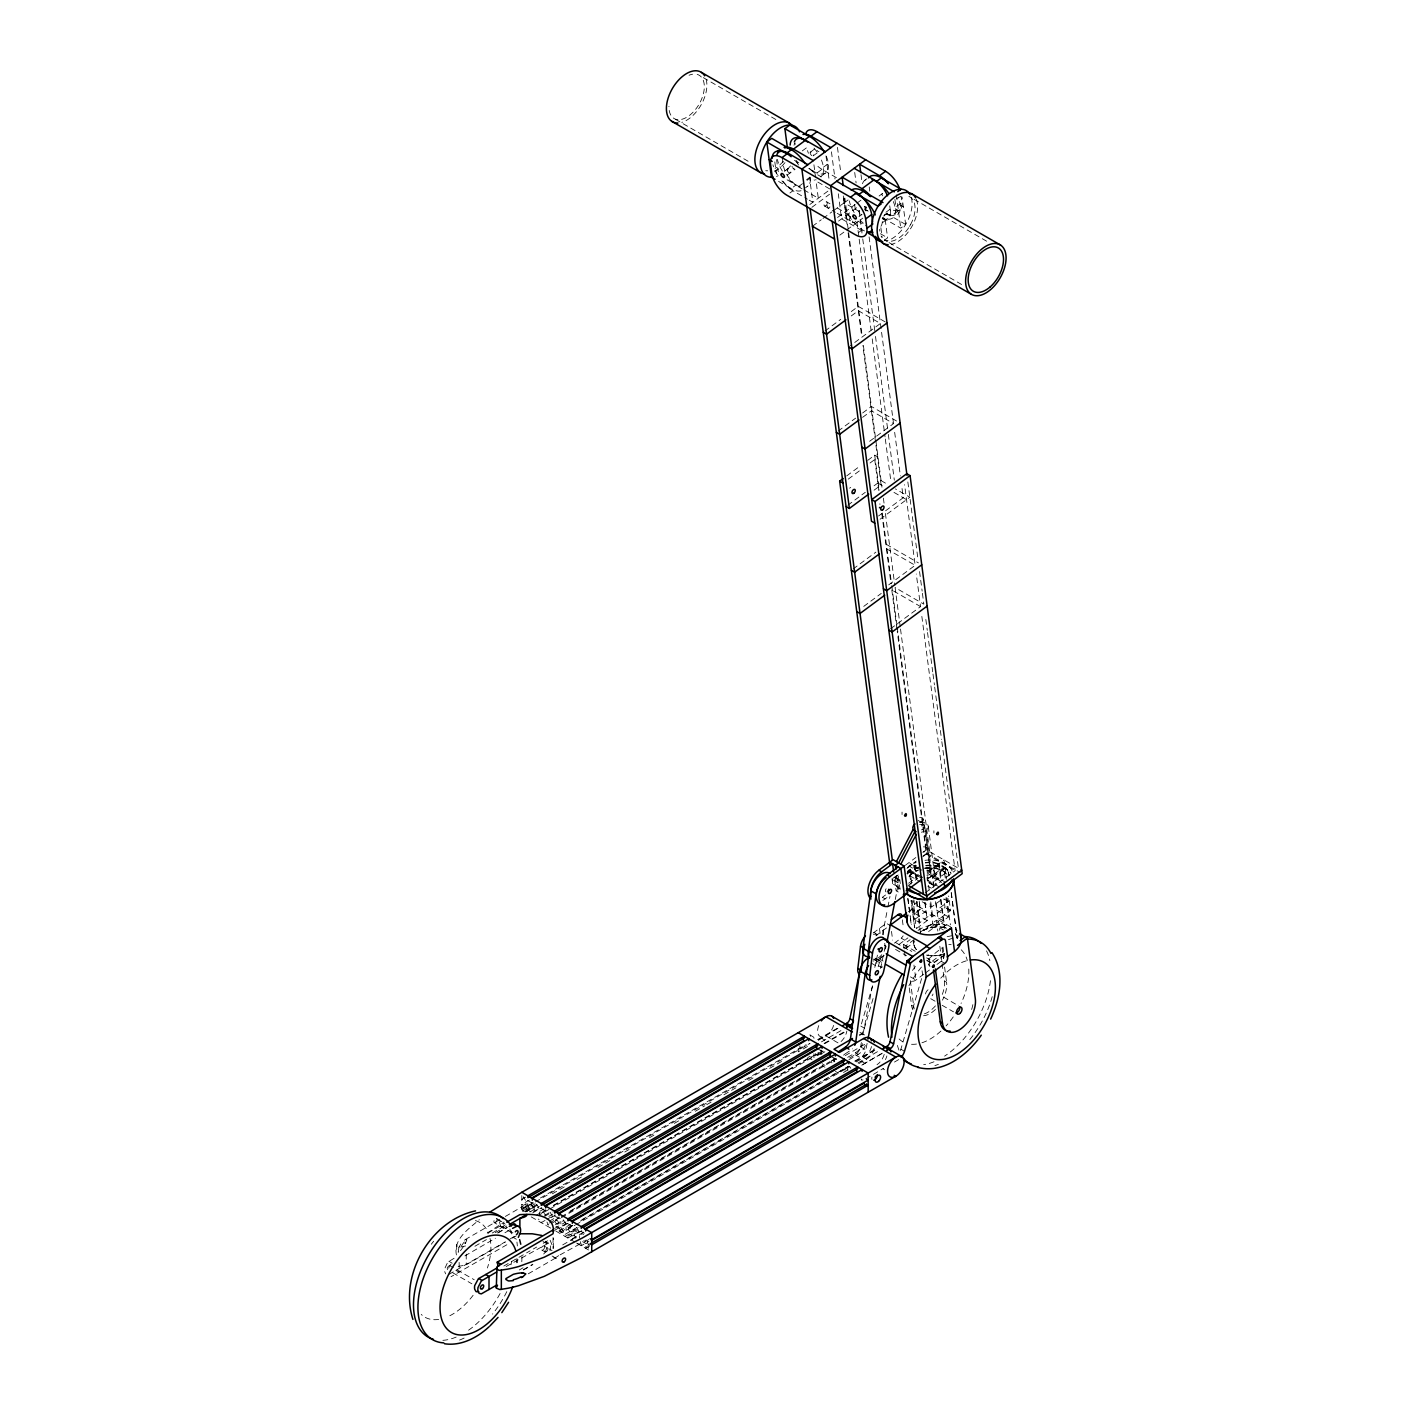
<?xml version="1.0" encoding="UTF-8"?>
<svg xmlns="http://www.w3.org/2000/svg" width="1415" height="1415" viewBox="0 0 1415 1415"><rect width="100%" height="100%" fill="white"/><g stroke="black" fill="none" stroke-linecap="round" stroke-linejoin="round"><path stroke-width="0.75" stroke-dasharray="5 3.75" d="M456.408 1254.946C453.101 1238.974 469.072 1228.662 479.331 1219.695M553.353 1248.313L553.371 1238.125M923.677 824.291L921.926 826.236M521.799 1261.738L522.029 1256.343M921.466 825.458L922.651 823.76M579.814 1244.05L559.473 1255.193M944.955 868.332L945.733 867.926A21.897 14.274 -7.5 0 1 948.757 875.956M849.584 1057.96L855.173 1054.723A7.818 4.51 -60 0 0 860.532 1046.835L861.381 1042.501M863.079 1033.852L872.383 986.255M882.482 934.678L887.47 909.191M887.877 907.05L889.964 896.438M855.173 1054.723L860.479 1057.783A7.818 4.51 -60 0 0 865.838 1049.895L867.112 1043.403M895.271 899.498L897.764 886.763A15.636 9.021 -60 0 0 894.952 876.292M874.771 967.4A10.17 5.872 -60 0 0 875.248 965.419L877.424 955.107M880.554 968.479L885.365 945.804A11.727 6.774 -60 0 0 885.666 942.885M549.993 1250.772L550.293 1249.392A10.666 6.155 -60 0 0 550.293 1245.784L549.232 1243.573L545.235 1241.203M861.434 1023.965L872.595 985.813M878.184 966.746L881.297 956.133M859.524 1035.727A9.693 5.589 -60 0 0 864.406 1028.157L873.709 996.372M900.471 1050.496A9.693 5.589 -60 0 0 900.895 1049.223L922.633 975.059L922.067 970.778M458.867 1247.765L458.177 1252.24L459.928 1251.32M448.679 1268.194L449.227 1266.832M459.203 1246.916L460.759 1243.997M876.38 935.722L877.318 934.607M910.729 224.242L909.527 226.4M449.546 1266.195L451.049 1264.126M545.235 1252.169L546.986 1247.482A10.666 6.155 -60 0 0 546.986 1243.873L545.907 1241.663M465.34 1243.626L466.915 1239.681L464.332 1240.141M933.9 830.8L933.9 833.081M544.863 1252.717L543.696 1254.008M929.425 963.35C931.724 962.571 927.285 959.122 928.275 954.647M460.476 1250.665L460.759 1250.312A29.078 4.263 -63 0 0 464.774 1244.457M907.528 871.711A21.897 14.274 -7.5 0 1 908.2 870.862L908.801 870.154M902.045 812.086L902.045 814.527M514.246 1236.409L507.348 1240.637M505.297 1224.842L502.36 1226.805M558.642 1255.636L555.706 1257.599M915.682 865.078L914.585 865.892L916.177 878.043M900.117 209.632L894.103 214.09M774.801 171.233L777.808 169.004L776.57 159.612M802.305 150.892L806.833 147.549A18.766 9.215 53.5 0 0 808.443 153.28M784.441 171.303L790.737 166.652M810.459 152.077L814.969 148.734M787.111 175.159L795.053 169.287M813.13 155.915L819.144 151.458M806.603 179.67L809.999 177.158M823.442 167.218L828.376 163.574M789.906 193.006L792.931 190.777L807.399 199.144M782.3 157.436L783.291 164.954A18.766 9.215 53.5 0 0 798.396 186.727L805.276 181.633M807.01 180.359L810.441 177.812A18.766 9.215 53.5 0 1 809.239 177.07M836.424 177.671L821.938 169.322L815.924 173.762L821.354 176.91M805.595 187.735L808.053 185.913M821.195 176.185L826.112 172.542M809.822 204.503L830.357 189.309L814.067 179.9M811.892 207.333L829.526 194.28M864.424 180.607L866.882 178.785M812.44 226.276L821.248 219.749M823.017 218.441L831.843 211.914M833.594 210.605L844.189 202.787L858.923 211.295M844.101 202.946L848.098 199.975M837.538 217.486L855.173 204.45M856.942 203.141L862.23 199.232M838.564 221.094L858.339 206.466M879.069 196.013L882.341 193.59M859.011 216.672L862.018 214.443M839.838 235.12L862.779 218.158M858.463 232.591L861.487 230.362A18.766 9.215 53.5 0 0 863.857 231.512M885.985 212.232L890.495 208.889A18.766 9.215 53.5 0 0 901.921 202.451L901.178 196.809M883.544 216.053L890.424 210.959L889.186 201.549M885.666 213.983A18.766 9.215 53.5 0 0 895.907 206.908L901.921 202.451M882.589 222.58L888.62 218.122M884.304 240.285L887.594 237.861L884.516 214.355M882.854 217.822L900.736 228.133L905.653 224.49L902.062 197.056M824.998 330.986L840.758 319.33M851.282 311.548L858.286 306.365L885.242 321.93M851.264 315.934L858.321 310.716L880.431 323.487L850.433 345.667M838.105 431.097L855.615 418.15M862.637 412.968L871.392 406.476L896.544 421.016M862.602 417.354L871.428 410.828L893.537 423.598L867.077 443.178M846.665 475.935L860.691 465.57M867.696 460.388L874.7 455.188L878.025 457.116L869.447 463.448M848.275 479.119L860.621 469.975M847.815 505.243L865.326 492.279M874.081 485.805L881.103 480.622L888.284 484.779M874.063 490.191L881.121 484.974L862.867 345.543M878.538 515.997L903.248 497.726L901.815 486.831M880.059 519.252L909.845 497.213L895.465 488.918M853.086 568.989L875.867 552.151M888.691 584.89L915.151 565.31L904.592 484.691M863.751 606.381L881.262 593.416M890.566 628.773L920.564 606.593L916.283 573.995M905.335 865.29L915.841 857.525M922.845 852.343L926.347 849.743L961.74 870.172M897.022 875.301L891.768 879.193L900.612 884.287M912.569 868.12L909.297 866.228L916.301 861.045M923.305 855.863L926.807 853.263L897.198 627.11M894.634 877.583L898.154 874.965M906.98 868.439L915.806 861.912M922.845 856.694L926.383 854.094L897.234 631.461M911.649 882.836L909.969 870.048L915.169 866.192L918.53 868.138M882.412 897.269L885.542 894.97M882.854 900.347A17.988 10.383 -60 0 0 885.171 898.879L888.302 896.562M908.607 883.261L917.132 876.946M908.306 885.419L917.751 878.432M926.984 871.605L938.976 863.787M929.266 870.897L944.035 859.966L944.495 863.486L941.258 865.892M945.273 878.061L943.876 867.395L938.64 864.37L926.967 873.002L929.195 890.053M927.143 874.222L939.436 865.131L938.057 863.486A21.897 14.274 -7.5 0 0 925.428 862.478M927.762 878.927L940.108 869.801M943.876 867.395L932.202 876.026L940.639 880.891M933.086 876.628L945.185 867.696M933.829 886.303L932.68 877.424L945.733 867.926M945.644 872.984L933.299 882.129L936.836 884.163M925.145 892.865L955.125 870.685L921.413 613.137M873.161 933.051L886.338 923.305L889.947 925.375M945.945 897.764L948.457 916.938L943.257 920.776L931.477 913.984L919.803 922.615L914.55 919.573L926.224 910.942L914.426 904.132L917.026 902.222M886.497 927.922L876.345 935.439A7.818 4.51 -60 0 0 875.85 935.828M908.342 911.773L913.648 907.846L916.336 928.417M919.184 901.019L920.281 909.385L914.798 913.436L913.1 900.86M948.457 916.938L936.677 910.128L948.351 901.497L947.785 897.234M894.386 943.133L901.16 938.127A4.687 2.706 -60 0 0 903.124 935.81M916.672 928.381L927.214 920.599L924.756 901.797M919.396 903.088L920.21 909.35L932.68 916.549L945.025 907.422L943.929 899.056M884.18 955.426L879.423 958.945A7.818 4.51 -60 0 1 873.833 958.999M899.02 944.442L907.882 937.897M904.15 948.881L903.584 944.53L910.146 939.684M919.998 932.397L936.429 920.245L948.121 926.984M923.96 930.274L932.733 923.783L929.796 901.196M950.632 926.896L938.216 919.732L950.562 910.606L948.651 895.978M914.32 939.507L905.795 945.821L906.095 948.174L911.791 951.446M930.115 927.833L938.64 921.519L939.79 930.345M906.095 948.174L914.744 941.771M928.576 931.548L938.941 923.871L946.529 928.24M932.326 961.139L940.851 954.824M934.36 962.2L944.742 954.541M944.389 955.125L934.537 962.412L926.648 957.849M923.854 974.139L915.912 980.029A7.818 4.51 -60 0 1 910.34 980.064M925.445 972.972L930.221 969.434L929.708 965.543M936.978 964.446L942.054 960.697M487.22 1233.102L504.111 1222.012M845.144 1053.892L850.716 1050.213A7.818 4.51 -60 0 0 852.396 1048.798M454.091 1258.271L447.724 1262.215L444.841 1268.371A10.666 6.155 -60 0 0 444.841 1271.979L445.619 1273.854M525.637 1197.108L521.817 1199.301L523.444 1200.238L523.444 1196.807L526.044 1201.3L526.044 1207.296M529.44 1200.008L521.817 1204.413L523.444 1205.35L529.157 1202.043M465.146 1239.646L503.439 1217.537M505.35 1216.44L522.577 1206.482M523.355 1207.844L532.747 1202.414M540.371 1198.01L805.365 1045.013M533.667 1202.892L523.444 1208.799L523.444 1205.35M535.294 1201.954L809.822 1043.456M817.587 1039.636L837.68 1028.033M818.666 1040.06A9.693 5.589 -60 0 1 821.195 1038.044L839.413 1027.538M535.171 1203.723L521.817 1211.435L521.817 1192.279M552.328 1193.818L558.041 1190.528M559.951 1189.431L565.664 1186.124M577.108 1179.509L582.821 1176.219M598.085 1167.41L611.422 1159.699M624.776 1152.005L630.489 1148.697M649.556 1137.695L655.269 1134.388M674.336 1123.386L681.959 1118.982M695.313 1111.27L704.829 1105.769M706.739 1104.673L712.47 1101.365M723.896 1094.768L729.627 1091.46M731.52 1090.364L737.25 1087.056M748.694 1080.459L754.407 1077.151M769.654 1068.343L783.008 1060.649M807.47 1046.516L798.255 1051.84L798.255 1044.818M818.524 1040.131L825.9 1035.886L838.741 1043.297A11.727 6.774 -60 0 0 846.842 1031.111M524.93 1211.346L537.046 1204.342M488.016 1233.013L504.872 1223.285M525.708 1211.912L537.01 1205.385M821.461 1041.882L843.375 1029.218M492.314 1232.978L503.492 1226.522M529.811 1211.965L539.345 1206.464M495.268 1232.66L506.747 1226.027M824.114 1043.403L846.046 1030.757M533.614 1211.647L539.345 1208.339M497.815 1232.783L506.959 1227.495M824.662 1043.722L846.595 1031.075M474.909 1246.261L486.371 1239.646M497.815 1233.031L507.348 1227.53M532.712 1212.85L541.803 1207.596M539.946 1211.222L543.767 1209.011M464.881 1255.883L495.409 1238.267M504.943 1232.748L510.674 1229.44M536.144 1215.308L545.677 1209.79M553.3 1205.385L808.761 1057.907M542.281 1212.319L546.084 1210.108M553.707 1205.704L818.701 1052.725M548.914 1209.489L539.38 1214.99L539.38 1208.994L536.78 1204.501M549.851 1208.941L823.159 1051.15M821.567 1053.22L813.926 1057.624L813.926 1053.662M824.892 1051.752L821.195 1053.874A9.693 5.589 -60 0 1 820.576 1054.21M544.669 1215.343L551.602 1211.346M544.616 1216.387L552.239 1211.983M548.861 1216.369L552.681 1214.158M448.891 1274.384L505.438 1241.733M458.106 1266.39L465.517 1265.134L505.067 1242.317M512.478 1238.054L516.174 1235.914M545.04 1220.438L541.238 1222.648L541.238 1220.774L538.248 1219.058M546.951 1219.341L554.574 1214.937M551.337 1217.501L555.582 1215.043M506.853 1244.758L451.049 1276.719M549.462 1221.127L557.103 1216.723M549.462 1223.002L558.996 1217.501M570.44 1210.886L820.187 1066.698M555.6 1220.013L559.42 1217.82M561.331 1216.705L830.127 1061.515M832.038 1060.419L834.868 1058.791M552.027 1223.091L560.34 1218.297M561.277 1217.749L836.495 1058.844M845.233 1055.608L865.326 1044.005M555.405 1224.541L563.453 1219.907L566.035 1224.399L566.035 1230.396M555.388 1222.295A2.352 1.362 60 0 0 557.952 1224.081L563.665 1220.774M847.691 1057.288L855.332 1052.866A11.727 6.774 -60 0 0 862.619 1043.633M554.574 1228.468L566 1221.87M848.823 1059.817L858.091 1054.476A11.727 6.774 -60 0 0 865.856 1043.775M554.574 1230.342L567.91 1222.648M555.918 1226.257L559.385 1228.238L568.476 1222.985M572.332 1225.195L558.996 1232.907L558.996 1231.015L570.44 1224.417M854.731 1061.091L876.663 1048.427M855.279 1061.409L877.212 1048.745M581.866 1219.695L835.434 1073.295L838.476 1075.064M568.936 1227.707L572.757 1225.514M580.38 1221.11L848.204 1066.486A2.352 1.362 60 0 0 848.929 1070.094M839.502 1071.58L848.788 1066.238M856.199 1061.94L863.628 1057.659A11.727 6.774 -60 0 0 871.728 1045.473M503.846 1266.018L530.094 1250.86M533.367 1248.967L536.639 1247.075M543.201 1243.29L549.763 1239.505M558.996 1231.015L561.967 1232.748L574.879 1225.284M575.569 1224.895L849.831 1066.539M857.95 1062.948L879.882 1050.284M506.181 1266.513L548.56 1243.113M843.481 1072.482L849.212 1069.174M858.746 1063.673L866.387 1059.251A11.727 6.774 -60 0 0 874.152 1048.55M577.055 1227.442L564.921 1234.446L567.91 1236.162L577.444 1230.661M571.289 1231.775L578.912 1227.371M565.08 1236.409L578.417 1228.698M863.009 1064.664A9.693 5.589 -60 0 1 864.883 1063.284L883.101 1052.76M861.823 1065.177L881.916 1053.574M579.336 1231.439L567.91 1238.037L567.91 1236.162M581.813 1230.696L572.704 1235.949L567.521 1232.943M583.758 1232.111L572.332 1238.726L572.332 1240.601M519.323 1269.963L523.09 1267.787M562.71 1244.899L575.905 1237.276M523.355 1269.697L532.889 1264.196M523.444 1270.016L532.694 1264.674M865.803 1078.761L871.534 1075.453M873.444 1074.356L883.367 1068.431M894.457 1062.046L898.154 1059.906A9.693 5.589 -60 0 0 898.631 1059.605M528.273 1273.801L556.838 1257.316M588.87 1239.469L581.247 1243.873L581.247 1245.748L588.87 1241.344M582.591 1241.645L586.04 1243.644L589.86 1241.45M589.471 1246.102L585.668 1248.295L585.668 1246.42L589.471 1244.21M914.886 865.662L914.744 867.059L918.282 869.111M465.517 1245.978L458.92 1247.393L456.408 1245.359M947.166 936.712L951.658 935.739M956.009 935.35L958.433 935.174M918.14 875.885L908.112 870.685L909.102 869.942L910.977 884.18M937.986 863.468L939.33 863.928L941.417 880.289M703.343 77.648L776.747 120.027M914.09 199.32L987.493 241.7M900.276 205.087L903.354 206.855M895.341 208.73L898.419 210.499M794.434 160.266L799.793 163.379M808.726 168.526L814.103 171.622M905.653 224.49L885.985 213.134A23.454 11.532 53.5 0 0 898.26 197.923M882.199 218.441L885.277 220.227M864.53 209.049L868.138 211.136M826.661 201.867L829.986 203.795M837.344 208.04L852.095 216.548M787.094 179.829L796.026 184.994L791.091 188.637L778.586 181.421M880.431 233.723L887.594 237.861M798.396 186.727L802.022 188.814M803.826 189.858L818.294 198.224L815.836 179.404M850.663 216.902L847.054 214.815L844.861 198.1M857.915 221.094L866.953 226.312M675.574 119.373L750.87 162.831M961.599 284.503L884.446 239.949A25.028 14.451 -60 0 0 910.199 225.233A25.028 14.451 -60 0 0 908.784 196.349M824.662 206.077L835.345 212.25M837.202 213.311L853.422 222.686M809.203 200.187L812.829 202.274L809.539 177.193M861.487 230.362L841.571 218.865L838.299 193.784M877.813 483.046L883.208 486.159M893.979 492.385L906.555 499.654M886.374 544.368L918.441 562.887M886.409 548.719L915.151 565.31M893.608 591.028L920.564 606.593M918.194 820.47L923.429 823.495M926.807 853.263L960.431 872.684M926.383 854.094L955.125 870.685M934.714 876.08L945.839 882.5M914.585 865.892L916.389 880.095M921.89 870.243L908.837 862.708L909.297 866.228M929.284 874.505L940.48 880.979M932.68 877.424L941.541 882.535M909.969 870.048L921.749 876.858M927.002 879.882L938.799 886.692M929.867 882.659L936.076 886.25M921.678 878.273L908.925 870.561M928.965 882.5L936.058 886.586M908.2 870.862L917.468 876.203M928.912 882.819L934.466 886.02M909.827 875.779L920.511 881.952M927.815 886.179L931.353 888.213M948.351 901.497L943.098 898.454L931.424 907.103L919.626 900.294M894.846 877.707L900.152 880.767M897.764 886.763L892.458 883.685A15.636 9.021 -60 0 0 892.724 878.91M899.958 888.655L896.632 886.745L895.288 876.345M927.214 920.599L914.744 913.4A21.897 14.274 -7.5 0 1 920.21 909.35M932.733 923.783L943.381 929.938M882.571 897.375L885.171 898.879M901.16 938.127L904.751 940.214A4.687 2.706 -60 0 0 906.944 937.455M944.849 963.367L941.24 961.28A4.687 2.706 -60 0 0 942.708 959.777M903.584 944.53L915.275 951.287M926.949 960.201L932.626 963.491M895.854 942.708L910.446 951.145M926.86 960.626L930.522 962.731M895.553 949.43L906.502 955.744M884.463 945.273L886.126 946.228A13.089 7.553 -60 0 1 885.029 949.412M942.107 963.597L944.371 980.949L946.582 982.222A23.454 13.549 -60 0 1 942.443 1000.157M883.066 961.05L879.423 958.945L878.856 954.683M910.446 976.863L915.912 980.029L913.949 965.065M876.681 958.769L879.334 960.307M943.557 997.15L958.716 1005.906M875.001 958.167L882.288 962.395M874.488 959.671L881.793 963.898M871.923 963.491L875.248 965.419M930.752 998.707L940.232 1004.172M942.125 1005.269L953.498 1011.831M909.261 987.9L911.525 1005.234L913.736 1006.507A23.454 13.549 -60 0 0 914.638 1010.062M860.798 1026.087L864.406 1028.157M900.895 1049.223L904.503 1051.31M859.984 1032.437L864.335 1034.984M860.532 1046.835L865.838 1049.895M855.332 1052.866L858.091 1054.476M863.628 1057.659L866.387 1059.251M884.587 1069.758L882.978 1068.838A11.727 6.774 -60 0 0 883.544 1068.484M821.195 1038.044L824.786 1040.131A9.693 5.589 -60 0 0 822.274 1042.148M864.883 1063.284L861.293 1061.197A9.693 5.589 -60 0 0 858.144 1063.903M809.893 1034.931L813.201 1036.841M817.286 1048.55L822.469 1051.54M830.623 1056.244L835.805 1059.251M808.761 1056.032L811.732 1057.748M822.097 1063.726L825.069 1065.442M835.434 1071.42L838.405 1073.136M807.7 1057.288L814.845 1061.409M822.097 1065.601L824.927 1067.228M527.512 1200.451L532.712 1203.44M540.848 1208.145L546.049 1211.152M554.185 1215.839L559.385 1218.846M567.521 1223.551L572.704 1226.54M580.857 1231.245L584.324 1233.243M527.512 1209.86L530.979 1211.841M585.668 1246.42L588.64 1248.136L586.04 1243.644M531.262 1216.9L553.955 1229.989M555.83 1231.068L574.738 1241.981M576.63 1243.077L591.735 1251.815M542.935 1241.468L546.243 1243.378M544.103 1245.978A2.352 1.362 -60 0 1 543.36 1249.622A2.352 1.362 -60 0 1 541.326 1248.437A2.352 1.362 -60 0 1 544.103 1245.978L552.062 1250.577M511.912 1232.801L494.366 1222.684A2.352 1.274 -62.7 0 1 494.012 1220.791A2.352 1.274 -62.7 0 1 495.498 1218.669M541.768 1250.046L545.076 1251.957M552.098 1256.007L559.12 1260.057M513.079 1237.329L516.404 1239.239M448.891 1261.278L452.199 1263.206M450.058 1265.806L453.384 1267.716M457.169 1269.909L474.237 1279.761M455.842 1270.369L459.15 1272.297L459.15 1259.191M452.924 1272.881L471.885 1283.812M496.559 1218.527L502.343 1222.082M501.812 1221.587L501.264 1221.322A2.264 1.645 -86.9 0 0 500.68 1221.269M500.468 1225.744L499.566 1222.224A2.264 1.645 -86.9 0 1 499.884 1221.64M945.114 867.324L946.405 879.299M550.134 1240.248L553.336 1247.977M589.259 1245.784L587.526 1242.794L587.526 1238.797M576.789 1227.601L579.372 1232.094L579.372 1238.09M575.923 1238.09L574.189 1235.1L574.189 1229.104M563.453 1231.881L560.853 1227.389L560.853 1221.393M550.117 1212.195L552.717 1216.705M559.385 1228.238L561.967 1232.748M546.915 1222.047L548.631 1225.036L545.659 1223.321L545.659 1225.195M907.793 898.507L910.093 916.018M910.376 918.211L911.242 924.791M913.259 940.108L913.825 944.495M896.367 194.828L900.736 228.133M894.917 199.374L895.907 206.908M880.873 227.78L882.146 237.578M869.235 186.957L869.765 191.131M907.846 481.949L913.276 523.479M913.559 525.673L916.725 549.745M917.008 551.938L917.857 558.5M919.573 571.572L922.138 591.116M922.421 593.292L923.836 604.152L895.094 587.561L900.241 626.845M925.835 619.434L927.267 630.347M927.55 632.54L932.697 671.824M932.98 674L934.413 684.913M934.696 687.106L941.559 739.479M941.842 741.672L944.99 765.674M945.273 767.85L950.42 807.151M950.703 809.327L953.851 833.329M954.135 835.522L958.415 868.262M861.01 174.682L862.106 183.048M865.131 206.572L865.697 210.906M869.093 236.889L893.537 423.598M894.669 432.318L900.382 475.935M951.305 892.67L957.194 937.791M948.528 872.772L948.917 875.708M951.198 892.724L957.141 938.163M854.713 172.471L856.093 182.924M859.047 210.747L862.46 236.73M862.743 238.905L875.231 334.258M875.514 336.434L888.054 432.229M888.337 434.405L894.333 480.198M946.794 897.641L950.402 924.844M854.642 204.521L855.774 213.187M856.906 221.837L858.887 236.995M859.17 239.17L871.074 330.155M872.224 338.857L885.047 436.846M885.33 439.021L890.76 480.446M938.64 864.37L940.869 881.421M941.046 899.604L944.884 928.859M940.48 899.48L943.257 920.776M928.311 826.572L934.307 872.312M942.991 947.095L944.07 955.32A4.687 2.706 -60 0 1 943.434 958.539L941.771 945.485M837.468 147.372L840.758 172.453M844.118 198.118L848.363 230.592M848.646 232.767L862.266 336.841M863.415 345.543L881.952 487.185M883.385 498.133L884.251 504.695M885.401 513.45L894.811 585.385M900.524 629.038L929.673 851.653M944.601 967.099L946.582 982.222M843.287 195.977L846.984 224.118M848.116 232.785L861.735 336.841M936.023 903.018L938.216 919.732M926.064 830.375L933.882 888.815M935.563 901.603L936.677 910.128M924.809 826.838L930.805 872.577A4.298 2.812 -7.5 0 1 926.984 875.69M919.573 817.463A3.909 2.547 -7.5 0 1 923.482 819.71L930.416 872.613A3.909 2.547 -7.5 0 1 926.949 875.425M936.429 920.245L937.844 931.088M939.825 946.264L941.824 961.439M874.7 455.188L879.263 489.997M882.394 513.928L891.485 583.475M891.768 585.651L896.915 624.935M874.735 459.539L878.963 491.801M881.828 513.698L890.955 583.475M891.804 589.984L896.951 629.286M930.769 901.921L932.68 916.549M831.454 151.829L835.009 178.998M925.109 902.416L926.224 910.942M825.971 155.88L829.261 180.943M915.169 866.192L916.849 878.98M917.008 901.302L919.803 922.615M916.354 901.532L920.457 932.874M913.878 899.869L914.426 904.132M912.038 900.4L914.55 919.573M914.656 927.603L911.101 900.435L914.585 927.639M813.926 164.777L815.571 177.317M907.935 898.525L911.348 924.632M899.745 879.405L900.294 883.561M898.33 876.186L900.082 889.557M896.703 875.726L898.879 892.37L896.12 890.778L894.492 878.291M902.363 919.838L903.442 928.063M910.34 980.577L913.736 1006.507M904.433 951.039L905.565 959.706M891.998 878.786L893.077 887.099M891.503 931.388L892.635 940.091M883.066 930.469L883.614 934.749M884.729 943.292L885.578 949.713M879.458 928.399L880.307 934.802M774.819 161.876L776.357 173.638M833.983 1057.748L833.983 1062.011M821.001 1049.806L821.001 1053.768M799.882 1045.756L799.882 1049.187M553.035 1237.612L553.035 1248.561M534.18 1206.005L534.18 1212.001M466.225 1254.114L466.225 1264.762M456.674 1244.475L456.674 1253M833.612 1025.38A11.727 6.774 -60 0 1 821.708 1036.983A11.727 6.774 -60 0 1 819.462 1023.982M886.887 1055.908A11.727 6.774 -60 0 1 885.419 1059.605M861.576 1033.392A11.727 6.774 -60 0 1 862.849 1034.896M871.976 1079.433A3.909 2.264 -60 0 1 871.976 1077.08M813.572 1037.142A3.909 2.264 -60 0 1 814.014 1038.345M809.981 1043.792A3.909 2.264 -60 0 1 809.292 1043.616M810.087 1035.055A3.909 2.264 -60 0 1 810.689 1036.434M884.216 1054.37A11.727 6.774 -60 0 1 877.017 1064.717M845.073 1070.182A2.352 1.362 60 0 1 845.162 1068.29M845.498 1068.06A2.352 1.362 60 0 1 848.027 1070.111M849.23 1066.521A2.352 1.362 60 0 1 850.769 1068.272M831.932 1062.913A2.352 1.362 60 0 1 831.932 1060.489A2.352 1.362 60 0 1 833.983 1061.179M836.654 1059.393A2.352 1.362 60 0 0 834.709 1058.915A2.352 1.362 60 0 0 834.762 1061.285A7.818 4.51 -60 0 1 835.009 1057.925M818.241 1054.157A2.352 1.362 60 0 1 819.108 1052.601A2.352 1.362 60 0 1 821.054 1054.069M821.797 1054.193A2.352 1.362 60 0 1 821.425 1051.168A2.352 1.362 60 0 1 823.884 1052.442M859.4 1034.683A11.727 6.774 -60 0 1 864.052 1034.789M465.34 1242.706A20.641 4.882 -66.8 0 1 464.774 1243.644M464.544 1240.23A21.649 9.357 -82.2 0 1 465.146 1239.841M461.449 1246.031A29.078 13.089 -85.9 0 1 464.774 1241.539M458.814 1247.659A10.4 3.661 -81.8 0 1 459.168 1246.81M586.111 1239.858A3.909 2.264 60 0 1 583.705 1240.76M580.999 1234.552A3.909 2.264 60 0 1 583.705 1234.411M580.592 1241.663A3.909 2.264 60 0 1 577.355 1243.52M575.304 1238.001A3.909 2.264 60 0 1 576.595 1237.099M524.222 1211.576A2.352 1.362 60 0 1 522.931 1208.428A2.352 1.362 60 0 1 525.142 1208.445A2.352 1.362 60 0 1 526.009 1211.611M523.019 1211.664A3.909 2.264 60 0 1 523.214 1206.305A3.909 2.264 60 0 1 527.3 1211.47M496.753 1218.686A2.352 1.274 -62.7 0 1 496.665 1221.039A2.352 1.274 -62.7 0 1 494.861 1222.755M512.938 1232.766A2.352 1.362 -60 0 1 511.54 1230.962M555.741 1257.864A3.803 2.123 54.3 0 1 555.299 1257.847M554.379 1257.546A3.803 2.123 54.3 0 1 553.707 1257.121M503.333 1223.745A3.644 1.097 56.9 0 1 503.015 1223.338M502.396 1227.053A3.803 2.123 54.3 0 1 501.954 1227.053M501.034 1226.734A3.803 2.123 54.3 0 1 500.362 1226.327M805.064 1047.082A2.352 1.362 60 0 1 805.206 1045.137A2.352 1.362 60 0 1 806.851 1045.349M861.54 1078.973A2.352 1.362 60 0 1 861.364 1079.574M541.786 1213.398A2.352 1.362 60 0 1 542.653 1212.213A2.352 1.362 60 0 1 544.351 1213.274M544.74 1213.875A2.352 1.362 60 0 1 545.093 1215.131M555.246 1220.455A2.352 1.362 60 0 1 557.687 1220.968A2.352 1.362 60 0 1 557.952 1224.081M924.897 868.032A7.818 5.094 -7.5 0 1 934.254 871.782A7.818 5.094 -7.5 0 1 926.56 878.043M919.697 822.15A7.818 5.094 -7.5 0 1 928.275 826.042A7.818 5.094 -7.5 0 1 921.377 832.215M926.949 870.084A4.298 2.812 -7.5 0 1 930.805 872.577M919.644 824.485A4.298 2.812 -7.5 0 1 924.72 826.272A4.298 2.812 -7.5 0 1 921.43 829.862M886.126 891.91A2.352 1.362 -60 0 1 886.126 888.726M923.429 846.842A3.909 2.547 -7.5 0 1 927.338 849.106A3.909 2.547 -7.5 0 1 923.464 851.971M923.482 819.71A3.909 2.547 -7.5 0 1 919.608 822.575M926.896 870.331A3.909 2.547 -7.5 0 1 930.416 872.613M911.278 197.552A28.636 16.538 -60 0 1 906.219 223.535A28.636 16.538 -60 0 1 886.285 241.063M893.325 201.567A23.454 11.532 53.5 0 1 882.553 217.574M862.478 183.755A23.454 11.532 53.5 0 1 866.511 179.422M864.477 230.928A23.454 11.532 53.5 0 1 844.101 198.454M863.274 223.181A23.454 11.532 53.5 0 1 860.055 220.139M854.2 212.551A23.454 11.532 53.5 0 1 849.301 200.912M882.341 221.501A23.454 11.532 53.5 0 1 880.767 226.542M881.793 237.225A25.028 14.451 -60 0 1 881.103 235.951M879.812 231.158A25.028 14.451 -60 0 1 879.688 229.283M896.526 198.648A25.028 14.451 -60 0 1 901.673 196.261M916.283 199.25A28.636 16.538 -60 0 1 912.18 225.958A28.636 16.538 -60 0 1 891.45 244.335M882.535 195.871A2.352 1.15 53.5 0 1 882.589 193.501M867.2 210.534A2.352 1.15 53.5 0 1 866.723 210.87M865.538 210.428A2.352 1.15 53.5 0 1 864.901 209.827M864.282 206.944A2.352 1.15 53.5 0 1 866.617 208.306M861.364 214.479A2.352 1.15 53.5 0 1 860.621 214.072M859.683 213.081A2.352 1.15 53.5 0 1 859.595 210.517M826.36 156.411A23.454 11.532 53.5 0 1 825.635 172.931A23.454 11.532 53.5 0 1 809.451 168.314M795.195 144.418A23.454 11.532 53.5 0 1 795.053 142.88M813.996 148.115A23.454 11.532 53.5 0 1 818.277 153.952M821.425 160.054A23.454 11.532 53.5 0 1 820.222 176.875M800.501 186.939A23.454 11.532 53.5 0 1 788.155 178.626M782.3 171.038A23.454 11.532 53.5 0 1 777.401 159.4M810.441 178.485A23.454 11.532 53.5 0 1 807.081 186.603M801.032 190.724A23.454 11.532 53.5 0 1 781.646 180.519M777.366 174.682A23.454 11.532 53.5 0 1 772.908 164.794M795.938 161.487A23.454 11.532 53.5 0 1 797.459 163.344M706.138 79.311A28.636 16.538 -60 0 1 681.8 122.38M697.171 74.394A25.028 14.451 -60 0 1 694.323 110.848A25.028 14.451 -60 0 1 668.959 106.373M689.07 75.243A25.028 14.451 -60 0 1 692.589 74.217M790.507 165.838A28.636 16.538 -60 0 1 784.936 171.498M778.25 175.725A28.636 16.538 -60 0 1 776.499 176.415M783.238 161.381A25.028 14.451 -60 0 1 775.084 168.385M767.655 170.791A25.028 14.451 -60 0 1 765.745 170.702M794.54 143.251A28.636 16.538 -60 0 1 794.027 145.285M784.971 162.654A28.636 16.538 -60 0 1 774.889 171.445M811.874 155.668A2.352 1.15 53.5 0 1 810.123 152.678A2.352 1.15 53.5 0 1 812.139 152.661A2.352 1.15 53.5 0 1 813.36 155.65M794.098 169.199A2.352 1.15 53.5 0 1 792.86 168.12M792.347 167.324A2.352 1.15 53.5 0 1 792.046 166.245M890.424 210.959A18.766 9.215 53.5 0 1 882.589 218.954M866.688 210.375A2.352 1.15 53.5 0 1 864.901 208.624M864.53 206.926A2.352 1.15 53.5 0 1 864.936 206.484M866.245 206.908A2.352 1.15 53.5 0 1 866.723 207.333M821.938 169.322A18.766 9.215 53.5 0 1 815.641 164.228M814.722 173.019A18.766 9.215 53.5 0 1 809.628 168.668M818.914 151.547A2.352 1.15 53.5 0 1 816.95 150.308M798.502 165.024A18.766 9.215 53.5 0 1 796.344 160.231M794.186 168.509A2.352 1.15 53.5 0 1 793.709 168.084M792.931 190.777A18.766 9.215 53.5 0 1 781.947 179.617M778.374 171.71A18.766 9.215 53.5 0 1 777.808 169.004M829.933 206.908A2.352 1.362 -60 0 1 827.333 207.103A2.352 1.362 -60 0 1 829.526 203.778M850.698 220.74A2.352 1.362 -60 0 1 849.442 219.608A2.352 1.362 -60 0 1 850.716 217.008M855.633 221.182A2.352 1.362 -60 0 1 853.634 222.721A2.352 1.362 -60 0 1 852.803 221.058M879.458 504.076A2.352 1.362 -60 0 1 880.201 504.111M849.654 488.193A2.352 1.362 -60 0 1 850.716 487.468M881.775 954.701A13.089 7.553 -60 0 1 873.55 959.777M875.655 958.698A12.063 6.969 -60 0 1 876.628 964.623L881.934 967.683A12.063 6.969 -60 0 0 873.426 961.086M843.57 1055.201A7.818 4.51 -60 0 1 844.755 1054.175M873.497 934.519A11.727 6.774 -60 0 1 877.282 934.325M873.975 932.414A11.727 6.774 -60 0 1 876.646 935.403M906.891 873.727A25.983 16.945 -7.5 0 1 918.459 867.041M925.64 865.414A25.983 16.945 -7.5 0 1 951.163 873.25M909.297 875.973A21.897 14.274 -7.5 0 1 918.494 869.942M924.437 868.297A21.897 14.274 -7.5 0 1 948.085 875.567M907.369 867.59A25.983 16.945 -7.5 0 1 916.106 862.531M924.968 860.32A25.983 16.945 -7.5 0 1 952.861 873.833M925.304 862.973A21.897 14.274 -7.5 0 1 948.864 875.372M907.174 872.79A21.897 14.274 -7.5 0 1 916.442 865.414M863.009 1079.893A9.693 5.589 -60 0 1 861.134 1079.981M818.206 1054.034A9.693 5.589 -60 0 1 817.958 1052.689M817.446 1054.759A9.693 5.589 -60 0 1 815.447 1053.609M908.978 876.716A21.897 14.274 -7.5 0 1 918.017 870.455M925.976 868.385A21.897 14.274 -7.5 0 1 947.926 875.584M955.337 933.935A21.897 14.274 -7.5 0 1 957.141 941.223M944.495 953.71A21.897 14.274 -7.5 0 1 926.701 955.107A21.897 14.274 -7.5 0 0 944.689 953.763M916.248 949.5A21.897 14.274 -7.5 0 1 913.825 941.417M923.234 930.38A21.897 14.274 -7.5 0 1 946.706 928.187A21.897 14.274 -7.5 0 0 923.96 930.168M935.421 1009.496A23.454 13.549 -60 0 1 923.57 1015.74M944.371 980.949A23.454 13.549 -60 0 1 941.718 995.806M935.439 1005.853A23.454 13.549 -60 0 1 923.641 1014.077M912.887 1009.797A23.454 13.549 -60 0 1 911.525 1005.234M972.866 1004.632A23.454 13.549 -60 0 1 970.478 1012.415M925.569 993.967A3.909 2.264 -60 0 1 928.682 989.439M933.016 994.02A3.909 2.264 -60 0 1 932.114 995.789M986.538 950.88A70.361 40.628 -60 0 1 989.863 960.626M990.447 980.683A70.361 40.628 -60 0 1 944.601 1056.121M933.988 1061.781A70.361 40.628 -60 0 1 923.677 1064.646M912.48 970.425A70.361 40.628 -60 0 1 917.504 963.916M948.457 939.719A70.361 40.628 -60 0 1 958.751 936.854M961.21 949.766A54.725 31.608 -60 0 1 967.329 960.449M968.762 969.027A54.725 31.608 -60 0 1 961.068 1003.412M953.25 1016.89A54.725 31.608 -60 0 1 946.122 1025.857M940.94 1031.057A54.725 31.608 -60 0 1 921.819 1042.82M916.513 1044.058A54.725 31.608 -60 0 1 909.138 1044.022M902.699 1041.723A54.725 31.608 -60 0 1 899.109 1038.964M948.811 944.442A54.725 31.608 -60 0 1 951.181 944.707M992.198 996.673A70.361 40.628 -60 0 1 969.346 1040.131M938.41 1064.328A70.361 40.628 -60 0 1 934.908 1065.601M898.967 1050.16A70.361 40.628 -60 0 1 896.986 1043.421M908.925 985.724A70.361 40.628 -60 0 1 921.926 966.48M928.399 959.352A70.361 40.628 -60 0 1 942.249 947.944M940.727 978.189A54.725 31.608 -60 0 1 967.719 960.484M447.494 1269.68A2.352 1.362 -60 0 1 448.201 1266.496A2.352 1.362 -60 0 1 450.483 1266.39M509.878 1229.14A70.361 40.628 -60 0 1 511.894 1235.843M511.611 1261.755A70.361 40.628 -60 0 1 511.01 1264.762M500.079 1293.522A70.361 40.628 -60 0 1 466.809 1331.391M456.178 1337.087A70.361 40.628 -60 0 1 442.594 1340.341M475.405 1220.579A54.725 31.608 -60 0 1 488.476 1233.19M490.015 1238.426A54.725 31.608 -60 0 1 487.414 1267.982M473.123 1295.273A54.725 31.608 -60 0 1 446.698 1317.17M438.685 1319.434A54.725 31.608 -60 0 1 421.228 1314.411M431.292 1244.245A54.725 31.608 -60 0 1 433.662 1241.238M516.935 1242.069A70.361 40.628 -60 0 1 517.324 1245.943M516.935 1258.43A70.361 40.628 -60 0 1 516.316 1262.834M506.8 1291.63A70.361 40.628 -60 0 1 492.562 1314.075M464.138 1338.042A70.361 40.628 -60 0 1 457.116 1340.942M517.342 1259.598A54.725 31.608 -60 0 1 517.448 1262.728M918.034 930.398A25.824 16.838 -7.5 0 1 946.564 925.286M955.779 929.407A25.824 16.838 -7.5 0 1 957.106 930.522M907.227 874.152A25.824 16.838 -7.5 0 1 918.459 867.607M926.064 865.892A25.824 16.838 -7.5 0 1 950.774 873.179M909.65 911.932A25.824 16.838 -7.5 0 1 913.648 907.846M955.16 933.599A21.897 14.274 -7.5 0 1 957.371 940.551M916.389 949.589A21.897 14.274 -7.5 0 1 914.125 940.639M928.859 964.694C929.372 967.577 928.983 961.493 928.877 964.552M950.509 910.659L944.972 907.457A21.897 14.274 -7.5 0 1 950.562 910.606M528.467 1206.005A2.352 1.362 60 0 0 531.156 1208.746A2.352 1.362 60 0 0 530.696 1205.209A2.352 1.362 60 0 0 528.467 1206.005M527.388 1205.58A3.909 2.264 60 0 0 531.845 1210.126A3.909 2.264 60 0 0 531.103 1204.236A3.909 2.264 60 0 0 527.388 1205.58M546.685 1251.532A2.352 1.362 -60 0 0 547.428 1247.889A2.352 1.362 -60 0 0 544.651 1250.365A2.352 1.362 -60 0 0 546.685 1251.532M568.476 1229.104A2.352 1.362 60 0 0 571.165 1231.828A2.352 1.362 60 0 0 570.705 1228.291A2.352 1.362 60 0 0 568.476 1229.104M787.253 170.543A2.352 1.15 53.5 0 0 790.118 172.931A2.352 1.15 53.5 0 0 789.004 169.552A2.352 1.15 53.5 0 0 787.253 170.543M825.989 205.67A2.352 1.362 -60 0 0 826.908 201.991A2.352 1.362 -60 0 0 824.096 204.273A2.352 1.362 -60 0 0 825.989 205.67"/><path stroke-width="1.5" d="M894.209 1075.329L895.819 1076.249L582.237 1257.21L544.28 1276.348L518.845 1285.616A96.45 55.68 0 0 1 507.684 1288.287L499.796 1289.578L496.294 1288.128L497.001 1266.69L553.035 1233.774L553.318 1231.704A57.679 33.306 0 0 0 553.389 1229.759C553.177 1216.599 537.081 1214.176 526.84 1214.424A57.679 33.306 0 0 0 523.462 1214.477L519.871 1214.636L506.747 1222.206M553.389 1231.704L553.389 1229.759L497.249 1262.162A4.687 2.706 60 0 0 498.752 1266.23M875.655 1076.125L875.142 1077.487M859.719 974.634A10.17 5.872 -60 0 1 857.808 968.568L860.532 946.175A11.727 6.774 -60 0 1 865.467 935.952M861.028 972.317A10.17 5.872 -60 0 1 861.134 970.478L863.857 948.085A11.727 6.774 -60 0 1 864.83 944.265M871.923 979.888A10.17 5.872 -60 0 1 866.44 973.538L869.164 951.145A11.727 6.774 -60 0 1 876.716 938.676A11.727 6.774 -60 0 1 885.277 940.374M869.765 975.466L872.489 953.073A11.727 6.774 -60 0 1 882.412 939.401A11.727 6.774 -60 0 1 888.673 947.714L883.88 970.389A10.17 5.872 -60 0 1 875.496 981.709A10.17 5.872 -60 0 1 869.765 975.466L866.44 973.538M838.264 1052.141A7.818 4.51 -60 0 1 839.838 1050.832L845.409 1047.153A7.818 4.51 -60 0 0 850.45 1038.946L859.807 970.973A12.063 6.969 -60 0 1 869.677 957.265M867.766 956.735A13.089 7.553 -60 0 1 862.938 948.227L870.844 890.849A15.636 9.021 -60 0 1 878.839 876.08A15.636 9.021 -60 0 1 890.176 873.603M854.748 1045.331A7.818 4.51 -60 0 0 855.757 1042.024L865.113 974.051A12.063 6.969 -60 0 1 868.615 965.649M869.606 958.15A13.089 7.553 -60 0 1 868.244 951.287L876.15 893.909A15.636 9.021 -60 0 1 886.144 877.601M496.223 1287.579L497.514 1285.28M867.961 1039.07L880.236 976.35M886.957 941.983L894.846 901.62M843.057 1025.433L846.701 1023.328A4.687 2.706 -60 0 0 849.902 1018.659L859.4 973.255M883.155 1048.568L886.798 1046.463A4.687 2.706 -60 0 0 890 1041.811L906.962 960.856L951.446 927.939L954.524 951.464L947.113 956.947M886.745 1050.655L890.389 1048.55A4.687 2.706 -60 0 0 893.59 1043.881L910.57 962.925L941.771 939.843A4.687 2.706 -60 0 1 945.521 940.94L947.661 957.407A4.687 2.706 -60 0 1 944.849 963.367L926.224 977.128L904.503 1051.31A9.693 5.589 -60 0 1 901.072 1057.465M990.642 1019.118C1000.122 998.707 1005.11 972.53 991.915 952.578M896.42 861.629L912.852 829.951L915.063 831.224L898.631 862.902L895.341 865.326L895.89 869.5M900.842 864.176L916.301 834.372M902.169 974.051C890.866 992.676 883.597 1015.422 888.567 1037.213M508.586 1302.295L501.812 1312.642M518.332 1237.4L520.437 1232.164A10.666 6.155 -60 0 0 520.437 1228.556L517.943 1225.708L512.584 1228.344M981.285 1035.161C967.382 1054.918 943.469 1074.073 917.822 1067.405M498.045 1317.418L489.926 1325.979M489.006 1326.81C477.209 1337.776 461.078 1346.231 444.54 1343.772M951.358 928.01L950.137 928.912A25.824 16.838 -7.5 0 1 919.184 933.334A25.824 16.838 -7.5 0 1 907.829 915.116M766.824 142.013L771.741 138.369L791.409 149.725L786.475 153.368L766.824 142.013L771.44 177.282L775.013 179.351M784.883 128.659L789.818 125.015L809.486 136.371L804.551 140.014L784.883 128.659L787.2 146.293M872.896 223.906L866.882 228.363A18.766 9.215 53.5 0 1 855.456 234.819L786.899 195.235A18.766 9.215 53.5 0 1 771.794 173.461L770.556 164.052A18.766 9.215 53.5 0 1 781.982 157.613L787.996 153.156L807.894 164.653M784.635 147.832A18.766 9.215 53.5 0 1 793.479 149.106L805.524 140.209L825.423 151.688M803.048 134.478A18.766 9.215 53.5 0 1 810.99 136.158L817.021 131.701L885.578 171.286A18.766 9.215 53.5 0 1 900.135 190.353M836.919 143.198L801.881 169.11L892.334 860.108M865.662 159.789L830.623 185.701L923.376 894.174M781.982 157.613L850.539 197.198L856.553 192.741A18.766 9.215 53.5 0 1 871.675 214.514L872.648 222.031M843.216 185.56L842.12 177.193L862.036 188.69L874.081 179.776A18.766 9.215 53.5 0 1 887.576 195.818M860.745 172.595L859.648 164.246L879.546 175.725L885.578 171.286M881.333 203.813L878.043 206.236L858.374 194.881L863.309 191.237L882.978 202.593M897.764 191.662L901.037 189.221L881.368 177.865L876.451 181.509L894.333 191.839M866.882 228.363L865.644 218.954L871.675 214.514M845.958 319.843L826.555 334.205L823.247 332.295M887.028 322.974L851.989 348.886L848.682 346.976M859.064 419.972L839.661 434.317L836.353 432.406M900.135 423.085L865.096 448.997L861.788 447.087M889.876 864.742L839.661 481.118L843.163 478.518M846.046 506.535L849.371 508.445L868.775 494.1M875.036 501.547L910.075 475.617L906.767 473.707L871.728 499.619L875.036 501.547L927.161 899.622L962.2 873.692L910.075 475.617M879.352 553.937L854.642 572.208L851.335 570.28M921.749 564.797L886.71 590.709L883.402 588.799M884.746 595.202L860.055 613.473L856.729 611.563M927.161 606.08L892.122 631.992L888.797 630.082M871.056 898.95A17.988 10.383 -60 0 1 868.722 885.525A17.988 10.383 -60 0 1 878.874 870.243L893.095 859.719L904.167 866.086L907.705 893.13L893.466 903.654A17.988 10.383 -60 0 1 879.104 899.462A17.988 10.383 -60 0 1 889.929 876.628L904.167 866.086M871.339 896.969A17.988 10.383 -60 0 1 881.633 871.835L892.582 863.734L893.679 872.065M884.711 904.839A17.988 10.383 -60 0 1 876.274 894.404A17.988 10.383 -60 0 1 887.152 875.036L898.118 866.935M906.201 890.849L921.554 879.511M891.379 919.591L898.065 914.621A4.687 2.706 -60 0 1 901.815 915.717M961.74 870.172L926.701 896.084L908.996 885.878M889.947 925.375L906.573 913.082M960.06 940.621L965.171 936.836M957.531 945.415L967.382 938.11L959.494 933.564M490.103 1211.948L521.817 1192.279L825.9 1016.731L852.414 1032.03M497.143 1267.893L478.358 1278.771L474.697 1285.616A10.666 6.155 -60 0 0 474.697 1289.207L476.094 1291.683L478.748 1291.63M496.647 1272.014L481.295 1280.982L478.005 1287.526A10.666 6.155 -60 0 0 478.005 1291.134L479.084 1293.345L481.295 1293.876L496.647 1285.121M522.559 1277.108L525.814 1273.907L522.949 1272.793M531.332 1198.24L803.95 1040.856L802.217 1037.849M846.665 1027.502L850.309 1025.397A4.687 2.706 -60 0 0 853.493 1020.746L849.902 1018.659M509.312 1224.559L526.84 1214.424A3.644 2.954 -1.9 0 1 526.221 1216.033A8.012 5.642 -8 0 1 520.207 1217.944M509.259 1226.434L514.635 1223.798L516.988 1226.098M544.669 1205.951L817.286 1048.55L815.553 1045.543M852.52 1038.522L833.983 1049.24L839.502 1052.442L863.628 1038.504A11.727 6.774 -60 0 1 871.569 1040.733M558.005 1213.646L830.623 1056.244L828.889 1053.255M571.342 1221.34L843.959 1063.938L842.226 1060.949M583.139 1227.371L857.667 1068.873L857.667 1066.998L581.247 1226.593L581.247 1228.468M584.66 1229.034L857.295 1071.65L855.562 1068.643M591.328 1240.584L863.964 1083.2L865.679 1086.189M496.223 1268.441L499.017 1270.405L507.684 1269.131A96.45 55.68 0 0 0 518.845 1266.478L544.28 1257.192L582.237 1238.054L895.819 1057.093L863.628 1038.504M513.291 1280.646L509.259 1280.946A10.4 8.437 -38.6 0 1 508.286 1280.876L505.933 1279.478A1.822 1.415 -29.1 0 1 505.933 1278.594L513.291 1274.331A29.078 16.184 -27.1 0 1 521.781 1272.863M475.564 1210.886C430.425 1220.544 398.694 1275.499 412.915 1319.417M519.871 1233.774L532.288 1233.792L541.839 1235.454M701.451 72.395L789.517 123.211M911.791 193.82L1000.653 245.131A28.636 16.538 -60 0 1 990.394 289.774A28.636 16.538 -60 0 1 966.48 273.962A28.636 16.538 -60 0 1 1000.653 245.131M810.99 136.158L830.906 147.638M854.182 168.297L874.081 179.776M793.479 149.106L813.377 160.602M836.654 181.244L856.553 192.741M769.123 159.647L772.201 161.434M868.368 233.245L880.873 240.462M671.824 121.372L760.686 172.701M882.96 243.292L971.026 294.125M812.44 226.276L834.549 239.047M839.661 481.118L842.969 483.028M874.806 523.143L871.481 521.215L832.232 221.412M889.823 862.142L900.877 868.527L904.415 895.553M878.874 870.243L881.633 871.835M887.152 875.036L889.929 876.628M909.456 889.398L927.161 899.622M870.844 890.849L876.15 893.909M898.065 914.621L901.673 916.708A4.687 2.706 -60 0 1 905.37 917.486M941.771 939.843L938.163 937.774A4.687 2.706 -60 0 1 941.912 938.87M890.636 924.862L927.143 945.927M926.436 946.458L930.044 948.528M887.293 941.753L912.834 956.505A7.818 4.51 -60 0 0 908.872 961.829M906.962 960.856L910.57 962.925M906.75 961.793L910.34 963.88M886.232 953.798L906.308 965.384M860.532 946.175L863.857 948.085M869.164 951.145L872.489 953.073M862.938 948.227L868.244 951.287M885.949 964.499L904.185 975.041M857.808 968.568L861.134 970.478M859.807 970.973L865.113 974.051M933.476 969.965L940.268 1021.842L942.478 1023.116A23.454 13.549 -60 0 0 961.21 1028.599A23.454 13.549 -60 0 0 975.342 998.813L967.382 938.11M890 1041.811L893.59 1043.881M846.701 1023.328L850.309 1025.397M886.798 1046.463L890.389 1048.55M831.755 1016.147L852.449 1028.104M869.27 1037.814L901.691 1056.51A11.727 6.774 -60 0 1 897.959 1074.693A11.727 6.774 -60 0 1 887.806 1068.82A11.727 6.774 -60 0 1 901.691 1056.51M850.45 1038.946L855.757 1042.024M845.409 1047.153L848.947 1049.187M798.255 1032.685L868.173 1073.065L868.173 1092.203M866.546 1079.15L868.173 1080.087L591.735 1239.681L590.126 1238.744M521.817 1192.279L591.735 1232.66L591.735 1251.815M513.079 1224.223L516.404 1226.133M497.249 1262.162L500.574 1264.073M485.699 1274.508L489.006 1276.418L489.006 1289.525M478.748 1278.523L482.055 1280.433M519.623 1239.611L520.773 1244.227M903.424 894.262L907.05 921.89M875.69 236.376L906.997 475.422M961.245 938.269L953.551 879.493A25.824 16.838 -7.5 0 1 936.04 898.065A25.824 16.838 -7.5 0 1 906.308 893.396M944.212 883.137L944.672 886.657M935.386 968.921L942.478 1023.116M923.146 953.622L926.224 977.128M810.123 208.642L849.371 508.445M862.089 1071.42L862.089 1069.545L585.668 1229.14L585.668 1231.015M848.77 1063.726L848.77 1061.851L572.332 1221.446L572.332 1223.321M835.434 1056.032L835.434 1054.157L558.996 1213.752L558.996 1215.627M822.097 1048.32L822.097 1046.446L545.659 1206.04L545.659 1207.932M808.761 1040.626L808.761 1038.752L532.323 1198.346L532.323 1200.221M519.871 1218.457L519.871 1227.212M501.334 1270.263L501.334 1289.419M821.354 1020.905A11.727 6.774 -60 0 1 833.612 1018.322M848.859 1026.052A11.727 6.774 -60 0 1 850.362 1028.068M845.003 1023.823A11.727 6.774 -60 0 1 846.683 1026.37M889.239 1049.364A11.727 6.774 -60 0 1 890.919 1051.911M885.365 1047.118A11.727 6.774 -60 0 1 886.851 1049.134M877.265 1074.622A3.909 2.264 -60 0 1 873.78 1080.282M882.695 1045.579A11.727 6.774 -60 0 1 884.198 1047.595M851.512 1027.591A11.727 6.774 -60 0 1 852.52 1028.634M872.631 1039.777A11.727 6.774 -60 0 1 874.328 1042.342M522.489 1276.949A21.649 17.67 -47.1 0 1 521.357 1277.604M521.021 1276.772A29.078 24.639 -49.5 0 1 513.238 1279.779M521.657 1273.164A20.641 12.947 -32.2 0 1 522.789 1273.111M916.159 831.737A7.818 5.094 -7.5 0 1 915.01 823.99M922.138 877.477A7.818 5.094 -7.5 0 1 921.572 877.229M888.797 889.257A2.352 1.362 -60 0 1 887.93 891.114M871.976 179.564A23.454 11.532 53.5 0 1 888.85 193.448M868.545 177.848A23.454 11.532 53.5 0 1 887.647 182.641M882.659 241.505A28.636 16.538 -60 0 1 877.689 206.82A28.636 16.538 -60 0 1 910.093 194.686M851.282 190.317A23.454 11.532 53.5 0 1 869.571 195.995M872.931 232.237A23.454 11.532 53.5 0 1 867.466 232.095M855.403 193.43A23.454 11.532 53.5 0 1 875.266 214.921M888.196 244.689A28.636 16.538 -60 0 1 883.225 210.021A28.636 16.538 -60 0 1 915.629 197.87M790.136 145.02A23.454 11.532 53.5 0 1 807.611 142.048M803.543 134.071A23.454 11.532 53.5 0 1 824.414 152.36M773.227 177.176A28.636 16.538 -60 0 1 766.346 142.809A28.636 16.538 -60 0 1 799.528 131.843M777.454 151.971A23.454 11.532 53.5 0 1 777.932 150.751M784.051 147.302A23.454 11.532 53.5 0 1 805.135 163.68M772.059 158.374A23.454 11.532 53.5 0 1 791.144 156.694M764.524 173.992A28.636 16.538 -60 0 1 760.916 139.466A28.636 16.538 -60 0 1 792.559 126.041M677.944 123.017A28.636 16.538 -60 0 1 672.125 88.968A28.636 16.538 -60 0 1 704.67 75.844M850.539 197.198A18.766 9.215 53.5 0 1 865.644 218.954M872.259 229.531A18.766 9.215 53.5 0 1 868.439 232.255M862.036 188.69A18.766 9.215 53.5 0 1 870.809 196.667M879.546 175.725A18.766 9.215 53.5 0 1 888.337 183.72M805.843 133.488A18.766 9.215 53.5 0 1 817.021 131.701M794.346 141.995A18.766 9.215 53.5 0 1 805.524 140.209M776.835 154.96A18.766 9.215 53.5 0 1 787.996 153.156M879.882 507.348A2.352 1.362 -60 0 1 879.44 507.808M878.414 948.722A2.352 1.362 -60 0 1 878.007 949.253M953.515 878.927A25.983 16.945 -7.5 0 1 936.164 897.711A25.983 16.945 -7.5 0 1 906.131 893.201M951.959 879.918A25.983 16.945 -7.5 0 1 934.607 892.865M920.051 894.05A25.983 16.945 -7.5 0 1 906.537 889.009M950.119 1031.075A23.454 13.549 -60 0 1 940.268 1021.842M959.582 1006.666A3.909 2.264 -60 0 1 958.981 1010.593A3.909 2.264 -60 0 1 955.886 1012.999M965.207 936.571A70.361 40.628 -60 0 1 981.143 943.416M911.278 1063.921A70.361 40.628 -60 0 1 903.513 1060.012M891.945 1037.195A70.361 40.628 -60 0 1 903.707 984.645M966.463 939.1A70.361 40.628 -60 0 1 990.96 953.427M918.6 1067.14A70.361 40.628 -60 0 1 901.886 1055.944M970.336 959.989A54.725 31.608 -60 0 1 989.191 1015.209A54.725 31.608 -60 0 1 929.248 1057.04A54.725 31.608 -60 0 1 935.881 984.044M515.343 1231.811A2.352 1.362 -60 0 1 517.961 1231.156A2.352 1.362 -60 0 1 516.404 1234.605M433.45 1339.351A70.361 40.628 -60 0 1 428.073 1255.812A70.361 40.628 -60 0 1 503.103 1218.704M443.832 1342.888A70.361 40.628 -60 0 1 432.495 1258.377A70.361 40.628 -60 0 1 511.363 1225.938M512.708 1286.872A54.725 31.608 -60 0 1 452.039 1332.842A54.725 31.608 -60 0 1 458.601 1258.536A54.725 31.608 -60 0 1 515.874 1251.037M960.148 934.537A25.824 16.838 -7.5 0 1 954.524 951.446M904.556 815.571C907.015 818.666 906.962 809.946 904.556 815.571M919.909 961.634C922.279 964.729 922.403 956.151 919.927 961.51M936.624 834.089C939.065 837.202 939.029 828.447 936.624 834.089M932.45 966.746C935.014 969.717 934.802 961.227 932.45 966.746M804.339 1036.205L527.901 1195.799L527.901 1197.674L804.339 1038.079L804.339 1036.205M817.675 1043.899L541.238 1203.493L541.238 1205.368L817.675 1045.773L817.675 1043.899M831.012 1051.593L554.574 1211.187L554.574 1213.062L831.012 1053.467L831.012 1051.593M844.331 1059.287L567.91 1218.899L567.91 1220.774L844.331 1061.179L844.331 1059.287M866.546 1084.244L590.126 1243.838L591.735 1244.793L868.173 1085.181L866.546 1084.244M878.574 1081.361A3.909 2.264 -60 0 0 879.812 1075.294A3.909 2.264 -60 0 0 875.195 1079.397A3.909 2.264 -60 0 0 878.574 1081.361M564.231 1261.791A2.352 1.433 -57.1 0 0 565.186 1258.147A2.352 1.433 -57.1 0 0 562.215 1260.358A2.352 1.433 -57.1 0 0 564.231 1261.791M890.353 893.06A2.352 1.362 -60 0 0 891.096 889.416A2.352 1.362 -60 0 0 888.319 891.875A2.352 1.362 -60 0 0 890.353 893.06M989.81 287.227A25.028 14.451 -60 0 0 998.778 248.226A25.028 14.451 -60 0 0 968.921 273.413A25.028 14.451 -60 0 0 989.81 287.227M853.121 216.495A2.352 1.15 53.5 0 0 856.004 218.883A2.352 1.15 53.5 0 0 854.872 215.505A2.352 1.15 53.5 0 0 853.121 216.495M781.221 174.982A2.352 1.15 53.5 0 0 784.105 177.388A2.352 1.15 53.5 0 0 782.973 174.01A2.352 1.15 53.5 0 0 781.221 174.982M853.952 493.163A2.352 1.362 -60 0 0 854.89 489.502A2.352 1.362 -60 0 0 852.06 491.766A2.352 1.362 -60 0 0 853.952 493.163M882.712 509.771A2.352 1.362 -60 0 0 883.632 506.092A2.352 1.362 -60 0 0 880.82 508.356A2.352 1.362 -60 0 0 882.712 509.771M881.121 951.375A2.352 1.362 -60 0 0 881.863 947.732A2.352 1.362 -60 0 0 879.086 950.19A2.352 1.362 -60 0 0 881.121 951.375M877.265 974.387A2.352 1.362 -60 0 0 878.007 970.743A2.352 1.362 -60 0 0 875.231 973.219A2.352 1.362 -60 0 0 877.265 974.387M959.794 1013.529A3.909 2.264 -60 0 0 961.351 1007.392A3.909 2.264 -60 0 0 956.646 1011.177A3.909 2.264 -60 0 0 959.794 1013.529M482.497 1288.587A2.352 1.362 -60 0 0 483.24 1284.962A2.352 1.362 -60 0 0 480.463 1287.42A2.352 1.362 -60 0 0 482.497 1288.587"/></g></svg>
